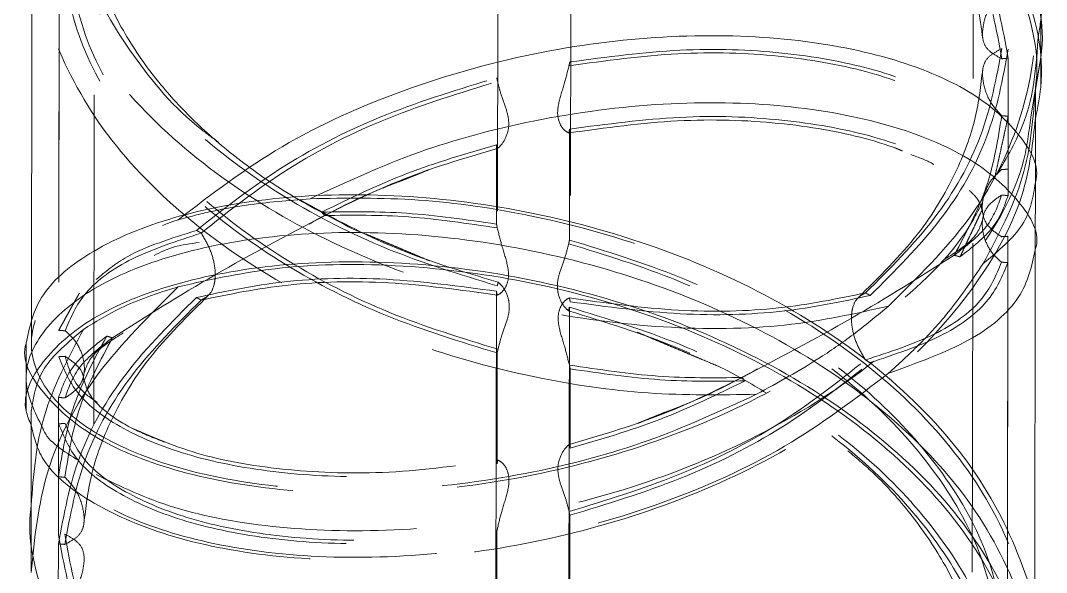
# Model space of a CAD drawing. Header units: millimetres. Extents: x 11 to 421, y 5 to 275.
# Drawn here: x 154.216 to 158.172, y 78.365 to 80.495 of the extents above; entities that cross this region are included whole.
import ezdxf

# ---------------------------------------------------------------- set-up
doc = ezdxf.new("R2010")
doc.units = ezdxf.units.MM
doc.linetypes.add('HIDDEN', pattern=[1.905, 1.27, -0.635])

msp = doc.modelspace()

# ---------------------------------------------------------------- linework, layer by layer
at = {"color": 7, "linetype": 'HIDDEN', "lineweight": 0}
for p, q in [((158.0275, 82.0654), (158.0248, 80.3848)), ((156.0551, 81.9549), (156.0524, 80.2744)), ((156.3365, 81.8934), (156.334, 80.3352)), ((156.3386, 81.0904), (156.3359, 79.4099)), ((156.0571, 81.0295), (156.0545, 79.4714)), ((154.3663, 80.9799), (154.3635, 79.2994)), ((154.3662, 80.7559), (154.3636, 79.1978)), ((158.0244, 80.3498), (158.0237, 79.9215)), ((158.0243, 80.1258), (158.0238, 79.8199)), ((156.3335, 80.0762), (156.3328, 79.648)), ((156.052, 80.0153), (156.0515, 79.7095)), ((158.0233, 79.6625), (158.0208, 78.1044)), ((158.0234, 79.5609), (158.0207, 77.8804)), ((156.051, 79.4505), (156.0483, 77.7699)), ((156.3324, 79.389), (156.3299, 77.8308)), ((156.0541, 79.2124), (156.0534, 78.7841)), ((156.3355, 79.1509), (156.335, 78.845)), ((154.3631, 79.0404), (154.3626, 78.7345)), ((154.3632, 78.9388), (154.3625, 78.5105)), ((156.3346, 78.586), (156.3318, 76.9055)), ((156.053, 78.5251), (156.0504, 76.967)), ((154.3622, 78.4755), (154.3594, 76.795))]:
    msp.add_line(p, q, dxfattribs=at)
for points in [[(154.4706, 61.7929), (154.5338, 100.5951)], [(157.9221, 100.5916), (157.8589, 61.7894)], [(157.9996, 80.3477), (158.0244, 80.3498)], [(158.1216, 80.1823), (158.1496, 80.3487)], [(156.334, 80.3352), (156.3308, 80.3206)], [(156.0556, 80.2603), (156.0524, 80.2744)], [(157.9714, 79.8839), (158.0243, 80.1258)], [(158.0243, 80.1258), (157.9995, 80.128)], [(156.3304, 80.0616), (156.3335, 80.0762)], [(156.052, 80.0153), (156.0551, 80.0013)], [(157.5861, 80.0047), (157.6163, 79.9919)], [(155.684, 79.8765), (155.789, 79.9189)], [(157.9989, 79.92), (158.0237, 79.9215)], [(158.0238, 79.8199), (157.999, 79.8215)], [(155.3884, 79.7428), (155.3773, 79.7558)], [(157.8385, 79.583), (157.9221, 79.7607)], [(156.0515, 79.7095), (156.0546, 79.6948)], [(154.8951, 79.6854), (154.9128, 79.6752)], [(155.7927, 79.5681), (155.5483, 79.6711)], [(156.3297, 79.6339), (156.3328, 79.648)], [(158.0233, 79.6625), (157.9985, 79.661)], [(157.8161, 79.5895), (157.8385, 79.583)], [(157.9986, 79.5625), (158.0234, 79.5609)], [(156.0545, 79.4714), (156.0577, 79.4855)], [(154.4431, 79.4433), (154.3635, 79.2994)], [(156.0542, 79.4358), (156.051, 79.4505)], [(157.4922, 79.4339), (157.4746, 79.4441)], [(154.8947, 79.4264), (154.9124, 79.4162)], [(156.3327, 79.4245), (156.3359, 79.4099)], [(156.3324, 79.389), (156.3292, 79.3749)], [(154.2583, 79.3057), (154.2582, 79.2495)], [(154.3884, 79.2978), (154.3635, 79.2994)], [(154.5709, 79.2709), (154.5485, 79.2773)], [(156.5943, 79.2922), (156.8387, 79.1893)], [(154.3636, 79.1978), (154.3885, 79.1993)], [(156.0573, 79.2265), (156.0541, 79.2124)], [(156.3355, 79.1509), (156.3323, 79.1655)], [(157.4918, 79.1749), (157.4741, 79.1851)], [(156.9986, 79.1175), (157.0097, 79.1045)], [(154.3631, 79.0404), (154.3879, 79.0388)], [(156.7029, 78.9839), (156.598, 78.9414)], [(154.388, 78.9403), (154.3632, 78.9388)], [(156.335, 78.845), (156.3318, 78.8591)], [(156.0566, 78.7987), (156.0534, 78.7841)], [(154.3626, 78.7345), (154.3874, 78.7324)], [(156.3314, 78.6001), (156.3346, 78.586)], [(156.053, 78.5251), (156.0562, 78.5397)], [(154.387, 78.4734), (154.3622, 78.4755)]]:
    msp.add_open_spline(points, degree=1, dxfattribs=at)
at = {"color": 7, "linetype": 'Continuous', "lineweight": 15}
for points, knots in [([(158.1406, 80.4399), (158.1442, 80.4589), (158.1725, 80.6101), (158.0974, 80.8977), (157.9102, 81.2775), (157.5934, 81.6191), (157.1848, 81.9056), (156.708, 82.1247), (156.1964, 82.2685), (155.6847, 82.3345), (155.208, 82.3251), (154.798, 82.2482), (154.486, 82.1161), (154.2813, 81.9452), (154.2555, 81.8178), (154.2427, 81.7543)], [0, 0, 0, 0, 0.011837, 0.094219, 0.176597, 0.258972, 0.341347, 0.423725, 0.506107, 0.588497, 0.670896, 0.753306, 0.835717, 0.918116, 1, 1, 1, 1]), ([(158.1496, 80.3487), (158.1497, 80.3495), (158.1722, 80.4826), (158.095, 80.752), (157.9105, 81.1316), (157.593, 81.4733), (157.1846, 81.7597), (156.7077, 81.9788), (156.1962, 82.1227), (155.6845, 82.1887), (155.2077, 82.1793), (154.7984, 82.1024), (154.4836, 81.9702), (154.2885, 81.7992), (154.2142, 81.6096), (154.2757, 81.4875), (154.3056, 81.428)], [0, 0, 0, 0, 0.000474, 0.077641, 0.154803, 0.231963, 0.309123, 0.386286, 0.463452, 0.540625, 0.617808, 0.695001, 0.772194, 0.849376, 0.926549, 1, 1, 1, 1]), ([(158.1296, 80.1178), (158.1377, 80.1578), (158.1726, 80.3299), (158.0989, 80.6387), (157.9092, 81.0185), (157.5931, 81.3601), (157.1844, 81.6466), (156.7075, 81.8656), (156.196, 82.0095), (155.6844, 82.0755), (155.2074, 82.0661), (154.7985, 81.9892), (154.4823, 81.857), (154.2927, 81.6862), (154.219, 81.538), (154.2538, 81.4567), (154.2617, 81.438)], [0, 0, 0, 0, 0.024014, 0.10337, 0.182721, 0.262069, 0.341418, 0.420769, 0.500125, 0.579487, 0.658859, 0.738241, 0.817624, 0.896996, 0.976358, 1, 1, 1, 1]), ([(154.8281, 81.9718), (154.9565, 82.0007), (155.2134, 82.0584), (155.6907, 82.0635), (156.1957, 81.998), (156.7024, 81.8543), (157.1743, 81.6364), (157.5786, 81.3519), (157.8925, 81.0126), (158.0766, 80.6357), (158.1492, 80.3688), (158.1296, 80.2369), (158.1296, 80.2364)], [0, 0, 0, 0, 0.111097, 0.222177, 0.333245, 0.444304, 0.555355, 0.666404, 0.777453, 0.888505, 0.999563, 1, 1, 1, 1]), ([(158.15, 80.3821), (158.1501, 80.401), (158.1501, 80.4387), (158.1502, 80.4765), (158.1502, 80.4953)], [0, 0, 0, 0, 0.499989, 1, 1, 1, 1]), ([(154.8244, 79.7264), (154.953, 79.8249), (155.2101, 80.0219), (155.6877, 80.2357), (156.193, 80.3789), (156.7001, 80.4439), (157.1723, 80.4346), (157.577, 80.3586), (157.8912, 80.2281), (158.0756, 80.0597), (158.1485, 79.9323), (158.129, 79.8702), (158.129, 79.8699)], [0, 0, 0, 0, 0.1110995, 0.222183, 0.3332537, 0.444315, 0.5553698, 0.6664214, 0.7774729, 0.8885277, 0.999589, 1, 1, 1, 1]), ([(158.1498, 80.2363), (158.1498, 80.2552), (158.1499, 80.2929), (158.1499, 80.3306), (158.15, 80.3495)], [0, 0, 0, 0, 0.500011, 1, 1, 1, 1]), ([(155.3328, 79.8077), (155.4704, 79.8711), (155.7453, 79.9981), (156.2138, 80.1216), (156.6994, 80.1851), (157.172, 80.1756), (157.5765, 80.0997), (157.8911, 79.969), (158.074, 79.8007), (158.1507, 79.6733), (158.1286, 79.6111), (158.1285, 79.6109)], [0, 0, 0, 0, 0.11337, 0.226694, 0.3555, 0.484299, 0.613094, 0.74189, 0.870688, 0.999495, 1, 1, 1, 1]), ([(158.1288, 79.6109), (158.1288, 79.6541), (158.129, 79.7404), (158.1291, 79.8267), (158.1292, 79.8699)], [0, 0, 0, 0, 0.5, 1, 1, 1, 1]), ([(158.1365, 77.9355), (158.1401, 77.9545), (158.1684, 78.1057), (158.0934, 78.3933), (157.9061, 78.7731), (157.5893, 79.1147), (157.1808, 79.4011), (156.7039, 79.6202), (156.1923, 79.7641), (155.6806, 79.8301), (155.204, 79.8207), (154.7939, 79.7438), (154.4819, 79.6117), (154.2772, 79.4407), (154.2514, 79.3134), (154.2386, 79.2499)], [0, 0, 0, 0, 0.011837, 0.094219, 0.176597, 0.258972, 0.341347, 0.423725, 0.506107, 0.588497, 0.670896, 0.753306, 0.835717, 0.918116, 1, 1, 1, 1]), ([(158.1455, 77.8443), (158.1456, 77.8451), (158.1681, 77.9783), (158.0909, 78.2475), (157.9065, 78.6272), (157.5889, 78.9689), (157.1806, 79.2553), (156.7036, 79.4744), (156.1921, 79.6183), (155.6804, 79.6843), (155.2036, 79.6749), (154.7943, 79.598), (154.4795, 79.4658), (154.2844, 79.2948), (154.2101, 79.1051), (154.2716, 78.9831), (154.3015, 78.9236)], [0, 0, 0, 0, 0.000453, 0.077622, 0.154785, 0.231947, 0.309109, 0.386273, 0.463441, 0.540616, 0.617799, 0.694994, 0.772189, 0.849373, 0.926548, 1, 1, 1, 1]), ([(155.5483, 79.6711), (155.5248, 79.6796), (155.5005, 79.6883), (155.4791, 79.7004), (155.4784, 79.7008)], [0, 0, 0, 0, 0.968163, 1, 1, 1, 1]), ([(154.9045, 79.6389), (154.8713, 79.6341), (154.8018, 79.624), (154.7553, 79.6007), (154.7311, 79.5885)], [0, 0, 0, 0, 0.478378, 1, 1, 1, 1]), ([(158.1255, 77.6134), (158.1336, 77.6534), (158.1685, 77.8255), (158.0948, 78.1342), (157.9052, 78.5141), (157.5891, 78.8557), (157.1803, 79.1421), (156.7035, 79.3612), (156.1919, 79.5051), (155.6803, 79.5711), (155.2033, 79.5617), (154.7944, 79.4848), (154.4782, 79.3525), (154.2886, 79.1817), (154.2149, 79.0336), (154.2497, 78.9523), (154.2577, 78.9336)], [0, 0, 0, 0, 0.024014, 0.10337, 0.182721, 0.262069, 0.341418, 0.420769, 0.500125, 0.579487, 0.658859, 0.738241, 0.817624, 0.896996, 0.976358, 1, 1, 1, 1]), ([(154.824, 79.4674), (154.9524, 79.4963), (155.2093, 79.554), (155.6866, 79.5591), (156.1916, 79.4936), (156.6983, 79.3499), (157.1702, 79.132), (157.5745, 78.8474), (157.8884, 78.5082), (158.0725, 78.1313), (158.1451, 77.8644), (158.1256, 77.7325), (158.1255, 77.732)], [0, 0, 0, 0, 0.111097, 0.222177, 0.333245, 0.444304, 0.555356, 0.666404, 0.777453, 0.888505, 0.999564, 1, 1, 1, 1]), ([(154.257, 78.3649), (154.2702, 78.4966), (154.2966, 78.7606), (154.4943, 79.1404), (154.7141, 79.3584), (154.824, 79.4674)], [0, 0, 0, 0, 0.332419, 0.666185, 1, 1, 1, 1]), ([(154.4589, 79.3031), (154.5047, 79.3318), (154.578, 79.3776), (154.7056, 79.4306), (154.7844, 79.4551), (154.824, 79.4674)], [0, 0, 0, 0, 0.453025, 0.725495, 1, 1, 1, 1]), ([(154.2574, 78.624), (154.2661, 78.7402), (154.2837, 78.9734), (154.4004, 79.193), (154.4589, 79.3031)], [0, 0, 0, 0, 0.498779, 1, 1, 1, 1]), ([(154.258, 78.9904), (154.2666, 79.0458), (154.284, 79.1569), (154.4005, 79.2543), (154.4589, 79.3031)], [0, 0, 0, 0, 0.498779, 1, 1, 1, 1]), ([(154.2382, 79.2495), (154.2381, 79.2306), (154.2381, 79.1929), (154.238, 79.1552), (154.238, 79.1363)], [0, 0, 0, 0, 0.5, 1, 1, 1, 1]), ([(154.2379, 79.1036), (154.2379, 79.0848), (154.2378, 79.047), (154.2378, 79.0093), (154.2378, 78.9905)], [0, 0, 0, 0, 0.500011, 1, 1, 1, 1]), ([(154.2572, 78.6239), (154.2571, 78.5808), (154.2569, 78.4944), (154.2568, 78.4081), (154.2567, 78.365)], [0, 0, 0, 0, 0.500103, 1, 1, 1, 1])]:
    msp.add_open_spline(points, degree=3, knots=knots, dxfattribs=at)
at = {"color": 7, "linetype": 'HIDDEN', "lineweight": 0}
for points, knots in [([(155.3369, 82.3121), (155.4743, 82.3143), (155.7491, 82.3188), (156.2172, 82.2503), (156.7026, 82.1136), (157.1746, 81.8954), (157.5797, 81.6108), (157.8905, 81.2718), (158.0858, 80.8943), (158.1527, 80.4967), (158.0845, 80.1003), (157.8941, 79.72), (157.6734, 79.5019), (157.563, 79.3929)], [0, 0, 0, 0, 0.081797, 0.163561, 0.256495, 0.349424, 0.44235, 0.535276, 0.628205, 0.721139, 0.814081, 0.907034, 1, 1, 1, 1]), ([(158.0244, 80.3498), (158.0035, 80.4642), (157.9617, 80.6929), (157.7736, 81.0162), (157.5053, 81.3091), (157.1622, 81.5588), (156.7663, 81.7623), (156.4798, 81.8497), (156.3365, 81.8934)], [0, 0, 0, 0, 0.166746, 0.333397, 0.5, 0.666603, 0.833255, 1, 1, 1, 1]), ([(157.9996, 80.3477), (157.979, 80.4611), (157.938, 80.6877), (157.7524, 81.0083), (157.4875, 81.2988), (157.1487, 81.5467), (156.7578, 81.7487), (156.4748, 81.8358), (156.3333, 81.8793)], [0, 0, 0, 0, 0.166745, 0.333396, 0.5, 0.666604, 0.833255, 1, 1, 1, 1]), ([(157.4107, 81.3393), (157.4449, 81.31), (157.5341, 81.2337), (157.6618, 81.0896), (157.7908, 80.9003), (157.8937, 80.6737), (157.9151, 80.5099), (157.9264, 80.423)], [0, 0, 0, 0, 0.109408, 0.284952, 0.492621, 0.7308, 1, 1, 1, 1]), ([(157.563, 79.3929), (157.4345, 79.3641), (157.1776, 79.3063), (156.7003, 79.3012), (156.1953, 79.3668), (155.6887, 79.5104), (155.2167, 79.7283), (154.8124, 80.0129), (154.4985, 80.3521), (154.3145, 80.729), (154.2419, 80.9959), (154.2614, 81.1279), (154.2615, 81.1284)], [0, 0, 0, 0, 0.111097, 0.222177, 0.333245, 0.444304, 0.555356, 0.666404, 0.777453, 0.888505, 0.999563, 1, 1, 1, 1]), ([(156.0545, 79.4714), (155.9112, 79.5151), (155.6247, 79.6025), (155.2289, 79.8059), (154.8857, 80.0556), (154.6174, 80.3485), (154.4293, 80.6719), (154.3875, 80.9006), (154.3666, 81.0149)], [0, 0, 0, 0, 0.1667457, 0.3333968, 0.5000002, 0.666603, 0.8332546, 1, 1, 1, 1]), ([(154.9803, 80.0255), (154.9585, 80.0411), (154.8233, 80.1382), (154.6422, 80.3588), (154.4522, 80.6764), (154.4117, 80.9035), (154.3914, 81.017)], [0, 0, 0, 0, 0.06021, 0.373355, 0.68659, 1, 1, 1, 1]), ([(155.4784, 79.7008), (155.393, 79.7459), (155.2333, 79.8304), (155.0362, 79.9716), (154.8729, 80.1161), (154.7287, 80.2748), (154.6004, 80.4646), (154.4972, 80.691), (154.4759, 80.8548), (154.4646, 80.9418)], [0, 0, 0, 0, 0.14987, 0.280372, 0.392349, 0.512123, 0.653815, 0.816325, 1, 1, 1, 1]), ([(157.0541, 79.0527), (156.9167, 79.0504), (156.6419, 79.046), (156.1738, 79.1144), (155.6885, 79.2512), (155.2162, 79.4694), (154.8121, 79.7539), (154.4978, 80.0931), (154.3153, 80.4699), (154.2388, 80.7371), (154.261, 80.8688), (154.2611, 80.8694)], [0, 0, 0, 0, 0.11337, 0.226694, 0.3555, 0.484299, 0.613094, 0.74189, 0.870688, 0.999495, 1, 1, 1, 1]), ([(156.0541, 79.2124), (155.9108, 79.2561), (155.6243, 79.3435), (155.2284, 79.5469), (154.8853, 79.7966), (154.617, 80.0895), (154.4289, 80.4129), (154.3871, 80.6416), (154.3662, 80.7559)], [0, 0, 0, 0, 0.166746, 0.333397, 0.5, 0.666603, 0.833255, 1, 1, 1, 1]), ([(156.0573, 79.2265), (155.9158, 79.27), (155.6328, 79.357), (155.2419, 79.5591), (154.9031, 79.8069), (154.6382, 80.0974), (154.4526, 80.418), (154.4116, 80.6447), (154.391, 80.758)], [0, 0, 0, 0, 0.166745, 0.333396, 0.5, 0.666604, 0.833255, 1, 1, 1, 1]), ([(158, 80.6067), (157.984, 80.5895), (157.9494, 80.5524), (157.9286, 80.4875), (157.9234, 80.4339), (157.9332, 80.3962), (157.9579, 80.37), (157.9864, 80.3548), (157.9996, 80.3477)], [0, 0, 0, 0, 0.1929905, 0.4149182, 0.5507355, 0.6871883, 0.8549682, 1, 1, 1, 1]), ([(157.9804, 79.9013), (158.0191, 79.9668), (158.1205, 80.1389), (158.1329, 80.3248), (158.1406, 80.4399)], [0, 0, 0, 0, 0.3810895, 1, 1, 1, 1]), ([(156.334, 80.3352), (156.4774, 80.3544), (156.7641, 80.3927), (157.1602, 80.3775), (157.5037, 80.3159), (157.7723, 80.2111), (157.9607, 80.076), (158.0027, 79.9731), (158.0237, 79.9215)], [0, 0, 0, 0, 0.166746, 0.333397, 0.5, 0.666603, 0.833254, 1, 1, 1, 1]), ([(157.4746, 79.4441), (157.5682, 79.5379), (157.7555, 79.7253), (157.9372, 80.0479), (157.979, 80.274), (157.9999, 80.387)], [0, 0, 0, 0, 0.333482, 0.666784, 1, 1, 1, 1]), ([(157.4922, 79.4339), (157.5871, 79.5284), (157.7768, 79.7174), (157.9609, 80.0427), (158.0035, 80.2708), (158.0248, 80.3848)], [0, 0, 0, 0, 0.3334826, 0.666784, 1, 1, 1, 1]), ([(157.9995, 80.128), (157.9835, 80.1453), (157.949, 80.1824), (157.9283, 80.2474), (157.9234, 80.3011), (157.9334, 80.3387), (157.9581, 80.3649), (157.9867, 80.38), (157.9999, 80.387)], [0, 0, 0, 0, 0.192993, 0.415241, 0.551029, 0.687442, 0.854991, 1, 1, 1, 1]), ([(156.3308, 80.3206), (156.4724, 80.34), (156.7555, 80.3788), (157.1467, 80.3651), (157.4859, 80.3056), (157.7511, 80.2034), (157.9369, 80.0713), (157.9782, 79.9704), (157.9989, 79.92)], [0, 0, 0, 0, 0.1667448, 0.3333962, 0.5, 0.6666038, 0.8332552, 1, 1, 1, 1]), ([(156.3308, 80.3206), (156.3251, 80.2973), (156.313, 80.2473), (156.2906, 80.1832), (156.2851, 80.1298), (156.2959, 80.0916), (156.317, 80.0674), (156.3261, 80.0634), (156.3304, 80.0616)], [0, 0, 0, 0, 0.192995, 0.414918, 0.550729, 0.687182, 0.854969, 1, 1, 1, 1]), ([(157.926, 80.3063), (157.9189, 80.2445), (157.9036, 80.1111), (157.8228, 79.8958), (157.6803, 79.6566), (157.526, 79.5045), (157.4441, 79.4239)], [0, 0, 0, 0, 0.200738, 0.433698, 0.699689, 1, 1, 1, 1]), ([(154.8951, 79.6854), (155.0044, 79.7716), (155.2229, 79.9438), (155.6233, 80.1439), (155.9094, 80.2309), (156.0524, 80.2744)], [0, 0, 0, 0, 0.333483, 0.666784, 1, 1, 1, 1]), ([(154.9128, 79.6752), (155.0207, 79.7607), (155.2365, 79.9316), (155.6318, 80.1304), (155.9143, 80.217), (156.0556, 80.2603)], [0, 0, 0, 0, 0.333483, 0.666784, 1, 1, 1, 1]), ([(156.0551, 80.0013), (156.0608, 80.006), (156.073, 80.0161), (156.0953, 80.0562), (156.1008, 80.1038), (156.09, 80.1534), (156.0689, 80.2062), (156.0598, 80.2431), (156.0556, 80.2603)], [0, 0, 0, 0, 0.1929955, 0.4152458, 0.5510279, 0.6874495, 0.8549934, 1, 1, 1, 1]), ([(158.1296, 80.2364), (158.1208, 80.1201), (158.1033, 79.887), (157.9866, 79.6673), (157.9281, 79.5572)], [0, 0, 0, 0, 0.498779, 1, 1, 1, 1]), ([(154.2577, 78.9336), (154.2679, 78.8889), (154.2927, 78.7804), (154.4836, 78.6265), (154.7942, 78.4934), (155.2049, 78.4156), (155.6816, 78.4051), (156.1936, 78.4699), (156.7056, 78.6126), (157.1825, 78.8308), (157.5934, 79.1165), (157.904, 79.4577), (158.0947, 79.7987), (158.1194, 80.0249), (158.1296, 80.1178)], [0, 0, 0, 0, 0.0615834, 0.1492942, 0.2370025, 0.3247109, 0.4124218, 0.5001378, 0.5878613, 0.6755948, 0.763341, 0.851087, 0.9388206, 1, 1, 1, 1]), ([(154.5078, 78.7428), (154.6021, 78.697), (154.7931, 78.6042), (155.2063, 78.5293), (155.6815, 78.5182), (156.1939, 78.5831), (156.7058, 78.7258), (157.1826, 78.944), (157.5941, 79.2296), (157.9023, 79.5711), (158.0807, 79.8762), (158.1043, 80.0651), (158.1113, 80.121)], [0, 0, 0, 0, 0.1038278, 0.2102347, 0.3166448, 0.423061, 0.5294866, 0.6359242, 0.7423771, 0.8488299, 0.9552675, 1, 1, 1, 1]), ([(156.3304, 80.0616), (156.472, 80.081), (156.7551, 80.1198), (157.1463, 80.1061), (157.4854, 80.0466), (157.7506, 79.9444), (157.9365, 79.8123), (157.9778, 79.7114), (157.9985, 79.661)], [0, 0, 0, 0, 0.166745, 0.333396, 0.5, 0.666604, 0.833255, 1, 1, 1, 1]), ([(156.3335, 80.0762), (156.4769, 80.0954), (156.7637, 80.1337), (157.1598, 80.1185), (157.5033, 80.0569), (157.7719, 79.9521), (157.9603, 79.817), (158.0023, 79.714), (158.0233, 79.6625)], [0, 0, 0, 0, 0.166746, 0.333397, 0.5, 0.666603, 0.833254, 1, 1, 1, 1]), ([(157.8161, 79.5895), (157.8627, 79.6768), (157.956, 79.8512), (157.985, 80.0358), (157.9995, 80.128)], [0, 0, 0, 0, 0.500408, 1, 1, 1, 1]), ([(155.3773, 79.7558), (155.4853, 79.8085), (155.7013, 79.9139), (155.9351, 79.9815), (156.052, 80.0153)], [0, 0, 0, 0, 0.50041, 1, 1, 1, 1]), ([(155.3884, 79.7428), (155.4952, 79.7953), (155.7086, 79.9001), (155.9397, 79.9676), (156.0551, 80.0013)], [0, 0, 0, 0, 0.500408, 1, 1, 1, 1]), ([(157.6485, 79.9783), (157.6796, 79.9669), (157.7138, 79.9543), (157.7353, 79.9407), (157.7373, 79.9395)], [0, 0, 0, 0, 0.908643, 1, 1, 1, 1]), ([(157.9985, 79.661), (157.9825, 79.6718), (157.948, 79.6949), (157.9273, 79.7341), (157.9224, 79.7815), (157.9323, 79.8317), (157.9571, 79.8823), (157.9857, 79.9081), (157.9989, 79.92)], [0, 0, 0, 0, 0.192995, 0.414918, 0.550729, 0.687182, 0.854969, 1, 1, 1, 1]), ([(155.3288, 79.7095), (155.4012, 79.749), (155.5148, 79.811), (155.639, 79.859), (155.684, 79.8765)], [0, 0, 0, 0, 0.637925, 1, 1, 1, 1]), ([(158.129, 79.8699), (158.1203, 79.8145), (158.103, 79.7035), (157.9865, 79.606), (157.9281, 79.5572)], [0, 0, 0, 0, 0.498845, 1, 1, 1, 1]), ([(157.8749, 79.839), (157.8839, 79.8306), (157.916, 79.8007), (157.922, 79.7716), (157.9263, 79.7506)], [0, 0, 0, 0, 0.279772, 1, 1, 1, 1]), ([(154.2386, 79.2499), (154.2384, 79.2495), (154.216, 79.1864), (154.2935, 79.0565), (154.4783, 78.8855), (154.7961, 78.7524), (155.2049, 78.6746), (155.6821, 78.6641), (156.1941, 78.7289), (156.7055, 78.8718), (157.1849, 79.0893), (157.5864, 79.3772), (157.8405, 79.6219), (157.9154, 79.7744), (157.9281, 79.8004)], [0, 0, 0, 0, 0.000601, 0.098525, 0.196443, 0.294358, 0.392273, 0.490192, 0.588115, 0.686048, 0.783991, 0.881948, 0.979906, 1, 1, 1, 1]), ([(155.3328, 79.8077), (155.2495, 79.8007), (155.1161, 79.7897), (154.9494, 79.7594), (154.8662, 79.7374), (154.8244, 79.7264)], [0, 0, 0, 0, 0.453025, 0.725496, 1, 1, 1, 1]), ([(156.0577, 79.4855), (155.9153, 79.5281), (155.6466, 79.6085), (155.4071, 79.7412), (155.2945, 79.8036)], [0, 0, 0, 0, 0.529825, 1, 1, 1, 1]), ([(155.3328, 79.8077), (155.4703, 79.8099), (155.745, 79.8144), (156.2132, 79.7459), (156.6985, 79.6091), (157.1705, 79.391), (157.5756, 79.1064), (157.8865, 78.7673), (158.0817, 78.3899), (158.1487, 77.9923), (158.0804, 77.5959), (157.8901, 77.2155), (157.6693, 76.9975), (157.5589, 76.8885)], [0, 0, 0, 0, 0.081797, 0.163561, 0.256495, 0.349424, 0.44235, 0.535276, 0.628205, 0.721139, 0.814081, 0.907034, 1, 1, 1, 1]), ([(157.999, 79.8215), (157.9846, 79.7803), (157.9557, 79.6976), (157.8627, 79.6255), (157.8161, 79.5895)], [0, 0, 0, 0, 0.499591, 1, 1, 1, 1]), ([(158.0238, 79.8199), (158.0092, 79.7778), (157.9798, 79.6935), (157.8856, 79.6199), (157.8385, 79.583)], [0, 0, 0, 0, 0.49959, 1, 1, 1, 1]), ([(157.999, 79.8215), (157.9829, 79.8108), (157.9484, 79.7877), (157.9275, 79.7485), (157.9224, 79.7011), (157.9322, 79.6509), (157.9569, 79.6002), (157.9854, 79.5745), (157.9986, 79.5625)], [0, 0, 0, 0, 0.192997, 0.415247, 0.551029, 0.68745, 0.854995, 1, 1, 1, 1]), ([(156.0515, 79.7095), (155.9347, 79.7265), (155.701, 79.7606), (155.4852, 79.7574), (155.3773, 79.7558)], [0, 0, 0, 0, 0.4995902, 1, 1, 1, 1]), ([(157.0541, 79.0527), (156.9166, 78.9892), (156.6416, 78.8622), (156.1732, 78.7388), (155.6875, 78.6752), (155.2151, 78.6848), (154.8097, 78.7607), (154.4985, 78.8912), (154.3029, 79.06), (154.2356, 79.2489), (154.3036, 79.4367), (154.4936, 79.6082), (154.7141, 79.687), (154.8244, 79.7264)], [0, 0, 0, 0, 0.081797, 0.16356, 0.256495, 0.349424, 0.44235, 0.535276, 0.628205, 0.721139, 0.814081, 0.907034, 1, 1, 1, 1]), ([(154.9671, 79.5141), (154.9674, 79.5143), (155.1037, 79.593), (155.2462, 79.668), (155.3884, 79.7428)], [0, 0, 0, 0, 0.002077, 1, 1, 1, 1]), ([(156.0546, 79.6948), (155.9393, 79.712), (155.7083, 79.7465), (155.4951, 79.7441), (155.3884, 79.7428)], [0, 0, 0, 0, 0.4995914, 1, 1, 1, 1]), ([(157.9262, 79.7304), (157.918, 79.7021), (157.9041, 79.6538), (157.8124, 79.5948), (157.7745, 79.5704)], [0, 0, 0, 0, 0.587132, 1, 1, 1, 1]), ([(154.9128, 79.6752), (154.8192, 79.6444), (154.6322, 79.5827), (154.4508, 79.4486), (154.4092, 79.3481), (154.3884, 79.2978)], [0, 0, 0, 0, 0.333483, 0.666784, 1, 1, 1, 1]), ([(154.8951, 79.6854), (154.7972, 79.6545), (154.6346, 79.6032), (154.5442, 79.5262), (154.5082, 79.4956)], [0, 0, 0, 0, 0.602115, 1, 1, 1, 1]), ([(154.9128, 79.6752), (154.9244, 79.6555), (154.9477, 79.6163), (154.9639, 79.5598), (154.9671, 79.527), (154.9671, 79.5144), (154.9671, 79.5141)], [0, 0, 0, 0, 0.373015, 0.746052, 0.993396, 1, 1, 1, 1]), ([(156.0546, 79.6948), (156.0603, 79.6715), (156.0723, 79.6214), (156.0945, 79.5573), (156.0998, 79.5038), (156.0889, 79.4657), (156.0677, 79.4416), (156.0585, 79.4376), (156.0542, 79.4358)], [0, 0, 0, 0, 0.192994, 0.415242, 0.55103, 0.687443, 0.854991, 1, 1, 1, 1]), ([(156.3292, 79.3749), (156.3236, 79.3796), (156.3116, 79.3898), (156.2894, 79.4298), (156.2841, 79.4774), (156.295, 79.527), (156.3162, 79.5798), (156.3254, 79.6167), (156.3297, 79.6339)], [0, 0, 0, 0, 0.19299, 0.414918, 0.550736, 0.687188, 0.854968, 1, 1, 1, 1]), ([(157.9959, 78.1023), (157.9754, 78.2157), (157.9343, 78.4423), (157.7487, 78.7629), (157.4838, 79.0534), (157.145, 79.3012), (156.7541, 79.5033), (156.4712, 79.5903), (156.3297, 79.6339)], [0, 0, 0, 0, 0.166745, 0.333396, 0.5, 0.666604, 0.833255, 1, 1, 1, 1]), ([(158.0208, 78.1044), (157.9999, 78.2188), (157.9581, 78.4474), (157.77, 78.7708), (157.5016, 79.0637), (157.1585, 79.3134), (156.7627, 79.5169), (156.4761, 79.6043), (156.3328, 79.648)], [0, 0, 0, 0, 0.166745, 0.333397, 0.5, 0.666603, 0.833254, 1, 1, 1, 1]), ([(157.4199, 79.3462), (157.4201, 79.3464), (157.5564, 79.4251), (157.6864, 79.5074), (157.8161, 79.5895)], [0, 0, 0, 0, 0.002077, 1, 1, 1, 1]), ([(158.1285, 79.6109), (158.1154, 79.5485), (158.0892, 79.4234), (157.8919, 79.2521), (157.6723, 79.1733), (157.5625, 79.1339)], [0, 0, 0, 0, 0.332419, 0.666185, 1, 1, 1, 1]), ([(157.9986, 79.5625), (157.9778, 79.5123), (157.9362, 79.4118), (157.7548, 79.2776), (157.5677, 79.216), (157.4741, 79.1851)], [0, 0, 0, 0, 0.3332157, 0.6665174, 1, 1, 1, 1]), ([(158.0234, 79.5609), (158.0022, 79.5096), (157.9599, 79.407), (157.776, 79.2698), (157.5866, 79.2065), (157.4918, 79.1749)], [0, 0, 0, 0, 0.333216, 0.666517, 1, 1, 1, 1]), ([(157.9281, 79.5572), (157.8822, 79.4896), (157.8088, 79.3812), (157.681, 79.2415), (157.6021, 79.1699), (157.5625, 79.1339)], [0, 0, 0, 0, 0.453025, 0.725496, 1, 1, 1, 1]), ([(154.9671, 79.5141), (154.9668, 79.514), (154.8305, 79.4353), (154.7005, 79.353), (154.5709, 79.2709)], [0, 0, 0, 0, 0.002077, 1, 1, 1, 1]), ([(154.9124, 79.4162), (154.924, 79.4223), (154.9474, 79.4346), (154.9637, 79.4722), (154.967, 79.5012), (154.9671, 79.5138), (154.9671, 79.5141)], [0, 0, 0, 0, 0.3730348, 0.7460572, 0.9933963, 1, 1, 1, 1]), ([(156.051, 79.4505), (155.9081, 79.4697), (155.6222, 79.5082), (155.2222, 79.4963), (155.0039, 79.4497), (154.8947, 79.4264)], [0, 0, 0, 0, 0.333216, 0.666517, 1, 1, 1, 1]), ([(156.0542, 79.4358), (155.9131, 79.4553), (155.6308, 79.4942), (155.2358, 79.4839), (155.0202, 79.4387), (154.9124, 79.4162)], [0, 0, 0, 0, 0.3332161, 0.6665178, 1, 1, 1, 1]), ([(156.0577, 79.4855), (156.0633, 79.4807), (156.0754, 79.4706), (156.0975, 79.4305), (156.1029, 79.3829), (156.092, 79.3333), (156.0707, 79.2806), (156.0615, 79.2436), (156.0573, 79.2265)], [0, 0, 0, 0, 0.19299, 0.414918, 0.550736, 0.687188, 0.854968, 1, 1, 1, 1]), ([(154.4609, 78.5541), (154.468, 78.6158), (154.4833, 78.7492), (154.5641, 78.9646), (154.7067, 79.2037), (154.861, 79.3558), (154.9428, 79.4365)], [0, 0, 0, 0, 0.2007384, 0.4336982, 0.6996891, 1, 1, 1, 1]), ([(157.4746, 79.4441), (157.3668, 79.4216), (157.1512, 79.3765), (156.7562, 79.3661), (156.4739, 79.4051), (156.3327, 79.4245)], [0, 0, 0, 0, 0.3334823, 0.6667837, 1, 1, 1, 1]), ([(157.4922, 79.4339), (157.3831, 79.4106), (157.1647, 79.364), (156.7647, 79.3522), (156.4788, 79.3906), (156.3359, 79.4099)], [0, 0, 0, 0, 0.333483, 0.666784, 1, 1, 1, 1]), ([(157.4746, 79.4441), (157.4629, 79.438), (157.4396, 79.4257), (157.4232, 79.3881), (157.4199, 79.3591), (157.4199, 79.3465), (157.4199, 79.3462)], [0, 0, 0, 0, 0.3730342, 0.7460576, 0.9933963, 1, 1, 1, 1]), ([(154.3622, 78.4755), (154.3835, 78.5895), (154.426, 78.8176), (154.6102, 79.143), (154.7998, 79.3319), (154.8947, 79.4264)], [0, 0, 0, 0, 0.3332157, 0.6665174, 1, 1, 1, 1]), ([(154.387, 78.4734), (154.4079, 78.5864), (154.4498, 78.8124), (154.6315, 79.135), (154.8187, 79.3224), (154.9124, 79.4162)], [0, 0, 0, 0, 0.333216, 0.666518, 1, 1, 1, 1]), ([(156.3323, 79.1655), (156.3267, 79.1888), (156.3146, 79.2389), (156.2925, 79.303), (156.2871, 79.3565), (156.2981, 79.3946), (156.3193, 79.4188), (156.3285, 79.4227), (156.3327, 79.4245)], [0, 0, 0, 0, 0.192993, 0.415241, 0.551029, 0.687442, 0.854991, 1, 1, 1, 1]), ([(157.0541, 79.0527), (157.1375, 79.0986), (157.271, 79.1721), (157.4379, 79.2892), (157.5212, 79.3583), (157.563, 79.3929)], [0, 0, 0, 0, 0.453025, 0.725495, 1, 1, 1, 1]), ([(157.9955, 77.8433), (157.975, 77.9567), (157.9339, 78.1833), (157.7483, 78.5039), (157.4834, 78.7944), (157.1446, 79.0422), (156.7537, 79.2443), (156.4707, 79.3313), (156.3292, 79.3749)], [0, 0, 0, 0, 0.166745, 0.333396, 0.5, 0.666604, 0.833255, 1, 1, 1, 1]), ([(158.0204, 77.8454), (157.9994, 77.9598), (157.9576, 78.1884), (157.7696, 78.5118), (157.5012, 78.8047), (157.1581, 79.0544), (156.7623, 79.2578), (156.4757, 79.3452), (156.3324, 79.389)], [0, 0, 0, 0, 0.166745, 0.333397, 0.5, 0.666603, 0.833254, 1, 1, 1, 1]), ([(157.4199, 79.3462), (157.4196, 79.3461), (157.2832, 79.2674), (157.1407, 79.1924), (156.9986, 79.1175)], [0, 0, 0, 0, 0.002077, 1, 1, 1, 1]), ([(157.4741, 79.1851), (157.4625, 79.2048), (157.4393, 79.2441), (157.4231, 79.3005), (157.4199, 79.3333), (157.4199, 79.3459), (157.4199, 79.3462)], [0, 0, 0, 0, 0.3730169, 0.7460524, 0.9933964, 1, 1, 1, 1]), ([(154.3626, 78.7345), (154.3774, 78.8275), (154.4069, 79.0135), (154.5012, 79.1893), (154.5485, 79.2773)], [0, 0, 0, 0, 0.49959, 1, 1, 1, 1]), ([(154.5485, 79.2773), (154.5013, 79.2405), (154.4071, 79.1668), (154.3778, 79.0825), (154.3631, 79.0404)], [0, 0, 0, 0, 0.50041, 1, 1, 1, 1]), ([(154.3879, 79.0388), (154.404, 79.0495), (154.4386, 79.0726), (154.4594, 79.1118), (154.4645, 79.1592), (154.4547, 79.2094), (154.4301, 79.2601), (154.4016, 79.2859), (154.3884, 79.2978)], [0, 0, 0, 0, 0.192996, 0.415246, 0.551028, 0.68745, 0.854993, 1, 1, 1, 1]), ([(154.4607, 79.1299), (154.4689, 79.1582), (154.4828, 79.2065), (154.5746, 79.2656), (154.6124, 79.2899)], [0, 0, 0, 0, 0.587132, 1, 1, 1, 1]), ([(154.3874, 78.7324), (154.4019, 78.8246), (154.431, 79.0091), (154.5242, 79.1836), (154.5709, 79.2709)], [0, 0, 0, 0, 0.499591, 1, 1, 1, 1]), ([(154.5709, 79.2709), (154.5243, 79.2348), (154.4312, 79.1627), (154.4024, 79.0801), (154.3879, 79.0388)], [0, 0, 0, 0, 0.500409, 1, 1, 1, 1]), ([(154.3636, 79.1978), (154.3846, 79.1463), (154.4267, 79.0433), (154.615, 78.9082), (154.8837, 78.8034), (155.2271, 78.7418), (155.6233, 78.7266), (155.91, 78.7649), (156.0534, 78.7841)], [0, 0, 0, 0, 0.166746, 0.333397, 0.5, 0.666603, 0.833254, 1, 1, 1, 1]), ([(154.3885, 79.1993), (154.4043, 79.1884), (154.4382, 79.1649), (154.4582, 79.1346), (154.4598, 79.1092), (154.46, 79.1053)], [0, 0, 0, 0, 0.42468, 0.913018, 1, 1, 1, 1]), ([(154.3885, 79.1993), (154.403, 79.1475), (154.4209, 79.0839), (154.4977, 79.0312), (154.512, 79.0213)], [0, 0, 0, 0, 0.81359, 1, 1, 1, 1]), ([(156.3314, 78.6001), (156.4726, 78.6434), (156.7551, 78.73), (157.1505, 78.9287), (157.3662, 79.0997), (157.4741, 79.1851)], [0, 0, 0, 0, 0.333216, 0.666517, 1, 1, 1, 1]), ([(156.9986, 79.1175), (156.8919, 79.1163), (156.6786, 79.1138), (156.4477, 79.1483), (156.3323, 79.1655)], [0, 0, 0, 0, 0.500408, 1, 1, 1, 1]), ([(156.3346, 78.586), (156.4776, 78.6294), (156.7637, 78.7164), (157.164, 78.9165), (157.3825, 79.0888), (157.4918, 79.1749)], [0, 0, 0, 0, 0.333216, 0.666517, 1, 1, 1, 1]), ([(156.8387, 79.1893), (156.8615, 79.18), (156.9523, 79.1432), (157.0325, 79.0938), (157.0925, 79.0567)], [0, 0, 0, 0, 0.251404, 1, 1, 1, 1]), ([(157.5625, 79.1339), (157.434, 79.0354), (157.1769, 78.8385), (156.6992, 78.6246), (156.1939, 78.4814), (155.6869, 78.4165), (155.2146, 78.4257), (154.8099, 78.5017), (154.4957, 78.6323), (154.3113, 78.8006), (154.2385, 78.928), (154.2579, 78.9902), (154.258, 78.9904)], [0, 0, 0, 0, 0.111097, 0.222177, 0.333245, 0.444304, 0.555356, 0.666404, 0.777453, 0.888505, 0.999563, 1, 1, 1, 1]), ([(156.3318, 78.8591), (156.4473, 78.8928), (156.6784, 78.9602), (156.8918, 79.0651), (156.9986, 79.1175)], [0, 0, 0, 0, 0.499591, 1, 1, 1, 1]), ([(157.0097, 79.1045), (156.9017, 79.1029), (156.6859, 79.0997), (156.4522, 79.1338), (156.3355, 79.1509)], [0, 0, 0, 0, 0.5004097, 1, 1, 1, 1]), ([(157.0581, 79.1508), (156.9857, 79.1113), (156.8721, 79.0493), (156.7479, 79.0013), (156.7029, 78.9839)], [0, 0, 0, 0, 0.637924, 1, 1, 1, 1]), ([(154.7706, 78.8684), (154.7303, 78.8844), (154.6391, 78.9207), (154.5461, 78.9817), (154.479, 79.0466), (154.4668, 79.0887), (154.4606, 79.1098)], [0, 0, 0, 0, 0.21011, 0.474461, 0.73758, 1, 1, 1, 1]), ([(156.335, 78.845), (156.4518, 78.8788), (156.6857, 78.9464), (156.9016, 79.0518), (157.0097, 79.1045)], [0, 0, 0, 0, 0.49959, 1, 1, 1, 1]), ([(154.3015, 78.9236), (154.3025, 78.9206), (154.3183, 78.8731), (154.3825, 78.8331), (154.4426, 78.7957)], [0, 0, 0, 0, 0.063925, 1, 1, 1, 1]), ([(154.3632, 78.9388), (154.3842, 78.8873), (154.4262, 78.7843), (154.6146, 78.6492), (154.8833, 78.5444), (155.2267, 78.4828), (155.6228, 78.4676), (155.9096, 78.5059), (156.053, 78.5251)], [0, 0, 0, 0, 0.166746, 0.333397, 0.5, 0.666603, 0.833254, 1, 1, 1, 1]), ([(154.388, 78.9403), (154.4087, 78.8899), (154.45, 78.789), (154.6359, 78.6569), (154.9011, 78.5547), (155.2402, 78.4952), (155.6314, 78.4816), (155.9146, 78.5203), (156.0562, 78.5397)], [0, 0, 0, 0, 0.166745, 0.333396, 0.5, 0.666604, 0.833255, 1, 1, 1, 1]), ([(154.6497, 78.9208), (154.7324, 78.8847), (154.898, 78.8124), (155.2416, 78.7546), (155.6316, 78.7405), (155.9149, 78.7793), (156.0566, 78.7987)], [0, 0, 0, 0, 0.2498496, 0.4998054, 0.7498328, 1, 1, 1, 1]), ([(156.3318, 78.8591), (156.3261, 78.8544), (156.314, 78.8442), (156.2917, 78.8041), (156.2861, 78.7565), (156.2969, 78.7069), (156.318, 78.6542), (156.3271, 78.6172), (156.3314, 78.6001)], [0, 0, 0, 0, 0.192997, 0.415247, 0.551029, 0.68745, 0.854995, 1, 1, 1, 1]), ([(156.0562, 78.5397), (156.0618, 78.563), (156.074, 78.6131), (156.0963, 78.6771), (156.1018, 78.7305), (156.091, 78.7687), (156.0699, 78.7929), (156.0608, 78.7969), (156.0566, 78.7987)], [0, 0, 0, 0, 0.192995, 0.414918, 0.550729, 0.687182, 0.854969, 1, 1, 1, 1]), ([(157.4066, 78.8348), (157.4409, 78.8055), (157.53, 78.7292), (157.6577, 78.5852), (157.7867, 78.3958), (157.8897, 78.1693), (157.911, 78.0055), (157.9223, 77.9186)], [0, 0, 0, 0, 0.109408, 0.284953, 0.492621, 0.730801, 1, 1, 1, 1]), ([(154.3874, 78.7324), (154.4035, 78.7151), (154.4379, 78.6779), (154.4586, 78.6129), (154.4636, 78.5592), (154.4536, 78.5217), (154.4288, 78.4955), (154.4003, 78.4804), (154.387, 78.4734)], [0, 0, 0, 0, 0.192994, 0.415242, 0.55103, 0.687443, 0.854991, 1, 1, 1, 1]), ([(157.5589, 76.8885), (157.4304, 76.8596), (157.1735, 76.8019), (156.6963, 76.7968), (156.1913, 76.8623), (155.6846, 77.006), (155.2126, 77.2239), (154.8083, 77.5085), (154.4945, 77.8477), (154.3104, 78.2246), (154.2378, 78.4915), (154.2573, 78.6234), (154.2574, 78.624)], [0, 0, 0, 0, 0.111097, 0.222177, 0.333245, 0.444304, 0.555356, 0.666404, 0.777453, 0.888505, 0.999563, 1, 1, 1, 1]), ([(156.0504, 76.967), (155.9071, 77.0107), (155.6206, 77.0981), (155.2248, 77.3015), (154.8816, 77.5512), (154.6133, 77.8441), (154.4252, 78.1675), (154.3834, 78.3961), (154.3625, 78.5105)], [0, 0, 0, 0, 0.1667454, 0.333397, 0.4999997, 0.666603, 0.8332543, 1, 1, 1, 1]), ([(154.3869, 78.2536), (154.403, 78.2708), (154.4375, 78.3079), (154.4584, 78.3728), (154.4635, 78.4264), (154.4537, 78.4641), (154.4291, 78.4904), (154.4006, 78.5056), (154.3873, 78.5126)], [0, 0, 0, 0, 0.19299, 0.414918, 0.550736, 0.687188, 0.854968, 1, 1, 1, 1]), ([(154.9762, 77.5211), (154.9544, 77.5367), (154.8193, 77.6338), (154.6382, 77.8544), (154.4481, 78.172), (154.4076, 78.399), (154.3873, 78.5126)], [0, 0, 0, 0, 0.060209, 0.373355, 0.686589, 1, 1, 1, 1]), ([(155.4743, 77.1964), (155.3889, 77.2415), (155.2292, 77.326), (155.0321, 77.4672), (154.8688, 77.6117), (154.7246, 77.7704), (154.5964, 77.9602), (154.4931, 78.1866), (154.4718, 78.3504), (154.4605, 78.4373)], [0, 0, 0, 0, 0.14987, 0.280372, 0.392349, 0.512123, 0.653815, 0.816325, 1, 1, 1, 1])]:
    msp.add_open_spline(points, degree=3, knots=knots, dxfattribs=at)
at = {"color": 7, "linetype": 'Continuous', "lineweight": 15}
for points in [[(154.2608, 80.8694), (154.2583, 79.3057)], [(158.1292, 79.8699), (158.1298, 80.2364)], [(158.1113, 80.121), (158.1216, 80.1823)], [(158.1261, 77.991), (158.1288, 79.6109)], [(154.2578, 78.9905), (154.2572, 78.624)]]:
    msp.add_open_spline(points, degree=1, dxfattribs=at)

doc.saveas('drawing.dxf')
